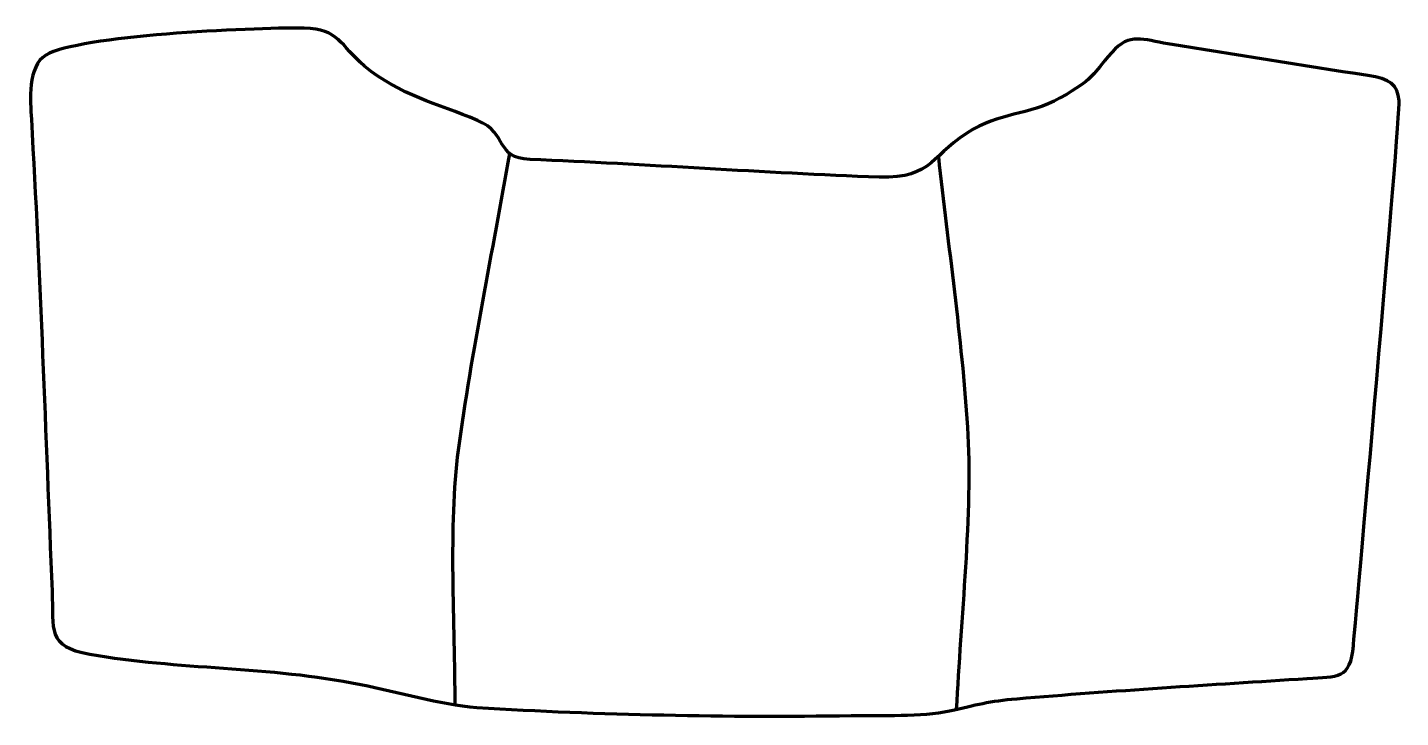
# Model space of a CAD drawing. Header units: millimetres. Extents: x 954 to 1528, y -209 to 79.
import ezdxf

# ---------------------------------------------------------------- set-up
doc = ezdxf.new("R2010")
doc.units = ezdxf.units.MM
doc.header["$MEASUREMENT"] = 0
doc.layers.add('layer 2', color=7, linetype='Continuous')
doc.layers.add('layer 3', color=7, linetype='Continuous')

msp = doc.modelspace()

# ---------------------------------------------------------------- linework, layer by layer
at = {"layer": 'layer 2', "color": 140, "lineweight": 158}
for points in [[(1155.2357, 26.5086), (1148.0709, -14.6167), (1139.376, -56.1945), (1133.7831, -97.4957), (1133.7831, -97.4957), (1129.5032, -129.1002), (1132.471, -170.5713), (1132.3446, -203.9236)], [(1334.4486, 25.252), (1338.5186, -12.032), (1344.1881, -50.5573), (1346.5713, -87.8443), (1346.5713, -87.8443), (1348.8378, -123.3042), (1343.6936, -169.1186), (1341.9312, -205.8327)]]:
    msp.add_open_spline(points, degree=3, knots=[0, 0, 0, 0, 0.33333333, 0.33333333, 0.33333333, 0.33333333, 1, 1, 1, 1], dxfattribs=at)
at = {"layer": 'layer 3', "color": 242, "lineweight": 158}
msp.add_open_spline([(1507.8697, -179.1735), (1506.6488, -193.3255), (1501.3949, -192.1025), (1488.5168, -192.936), (1488.5168, -192.936), (1448.1515, -195.5142), (1407.5925, -197.9624), (1367.2971, -201.3749), (1367.2971, -201.3749), (1355.6698, -202.3595), (1350.1667, -203.8837), (1339.1395, -206.4982), (1339.1395, -206.4982), (1327.5553, -209.0245), (1310.3103, -208.2015), (1297.9663, -208.4046), (1297.9663, -208.4046), (1246.3928, -209.2526), (1192.9666, -208.0795), (1141.5562, -205.1184), (1141.5562, -205.1184), (1125.8821, -203.7074), (1108.7851, -198.5401), (1093.052, -195.3848), (1093.052, -195.3848), (1054.128, -187.6124), (1016.8658, -189.382), (979.8075, -182.7124), (979.8075, -182.7124), (961.6359, -179.4419), (964.7864, -172.6856), (964.1041, -156.4947), (964.1041, -156.4947), (961.3389, -90.8776), (959.1892, -24.7157), (955.4248, 40.7505), (955.4248, 40.7505), (954.9806, 48.4753), (953.8013, 63.0176), (961.5136, 67.5961), (961.5136, 67.5961), (975.1297, 75.6797), (1046.293, 79.1303), (1069.4895, 78.8349), (1069.4895, 78.8349), (1083.8026, 78.6213), (1084.4292, 71.7831), (1094.6857, 62.9843), (1094.6857, 62.9843), (1109.5213, 50.6512), (1124.8974, 47.5106), (1141.8113, 40.2739), (1141.8113, 40.2739), (1155.1924, 34.5487), (1148.825, 24.6428), (1163.8125, 24.0043), (1163.8125, 24.0043), (1212.4571, 21.9088), (1261.1777, 18.4197), (1309.7526, 16.503), (1309.7526, 16.503), (1332.5989, 15.9637), (1331.4862, 26.4945), (1348.9649, 36.6488), (1348.9649, 36.6488), (1362.456, 44.0556), (1373.9875, 42.5173), (1387.9771, 51.1572), (1387.9771, 51.1572), (1400.353, 58.8864), (1397.921, 58.4989), (1406.8634, 68.6915), (1406.8634, 68.6915), (1414.3525, 77.2276), (1420.0225, 73.9132), (1430.3243, 72.2924), (1430.3243, 72.2924), (1458.1883, 67.8977), (1485.9286, 63.2528), (1513.8351, 59.0618), (1513.8351, 59.0618), (1523.1275, 57.6663), (1526.349, 55.2171), (1526.9521, 48.5858), (1526.9521, 48.5858), (1527.5552, 41.9545), (1507.8697, -179.1735), (1507.8697, -179.1735)], degree=3, knots=[0, 0, 0, 0, 0.04347826, 0.04347826, 0.04347826, 0.04347826, 0.08695652, 0.08695652, 0.08695652, 0.08695652, 0.13043478, 0.13043478, 0.13043478, 0.13043478, 0.17391304, 0.17391304, 0.17391304, 0.17391304, 0.2173913, 0.2173913, 0.2173913, 0.2173913, 0.26086957, 0.26086957, 0.26086957, 0.26086957, 0.30434783, 0.30434783, 0.30434783, 0.30434783, 0.34782609, 0.34782609, 0.34782609, 0.34782609, 0.39130435, 0.39130435, 0.39130435, 0.39130435, 0.43478261, 0.43478261, 0.43478261, 0.43478261, 0.47826087, 0.47826087, 0.47826087, 0.47826087, 0.52173913, 0.52173913, 0.52173913, 0.52173913, 0.56521739, 0.56521739, 0.56521739, 0.56521739, 0.60869565, 0.60869565, 0.60869565, 0.60869565, 0.65217391, 0.65217391, 0.65217391, 0.65217391, 0.69565217, 0.69565217, 0.69565217, 0.69565217, 0.73913043, 0.73913043, 0.73913043, 0.73913043, 0.7826087, 0.7826087, 0.7826087, 0.7826087, 0.82608696, 0.82608696, 0.82608696, 0.82608696, 0.86956522, 0.86956522, 0.86956522, 0.86956522, 0.91304348, 0.91304348, 0.91304348, 0.91304348, 1, 1, 1, 1], dxfattribs=at)

doc.saveas('drawing.dxf')
